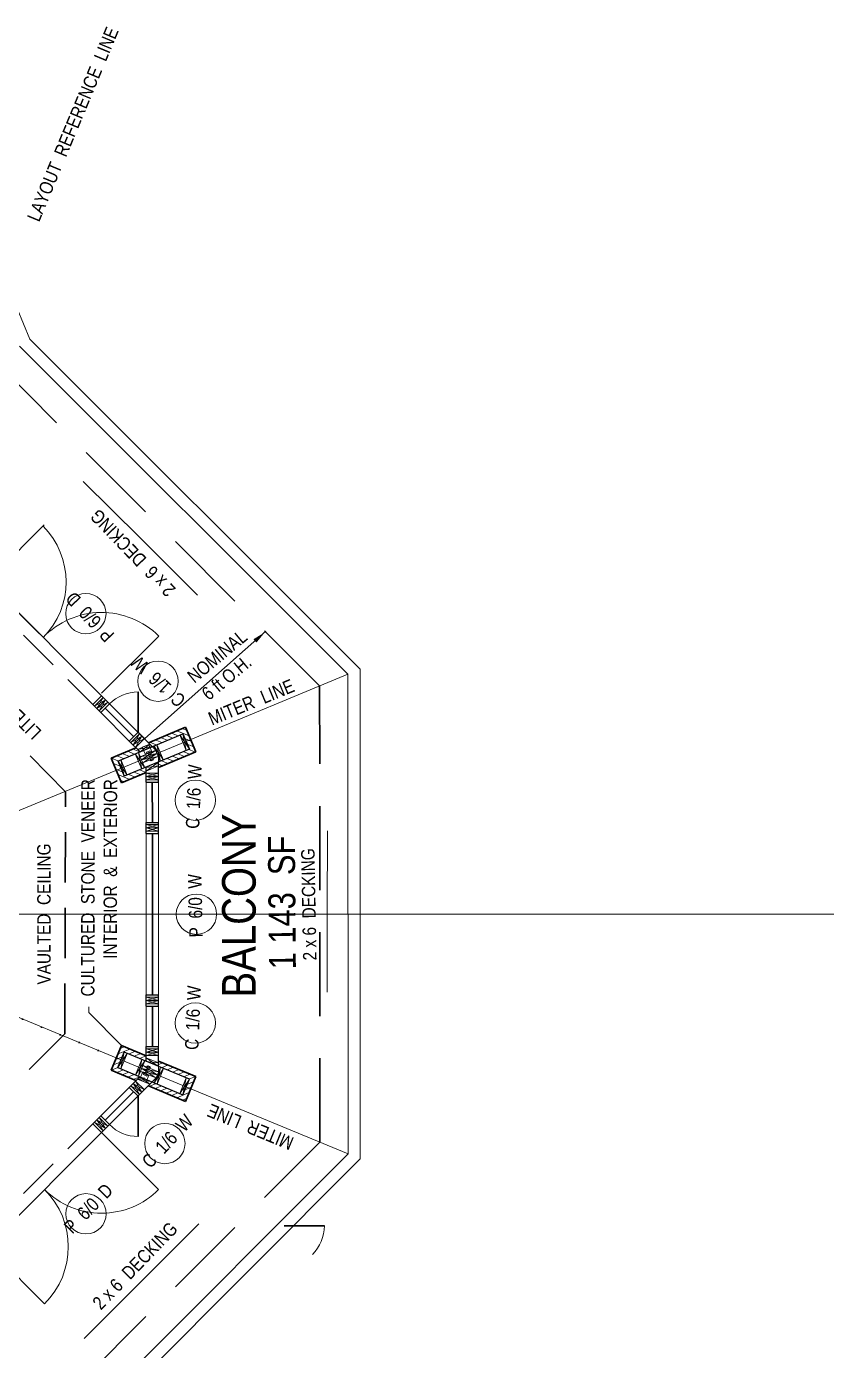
# Model space of a CAD drawing. Header units: inches. Extents: x -10188 to 9179, y -281 to 6710.
# Drawn here: x 4641 to 4998, y 1843 to 2433 of the extents above; entities that cross this region are included whole.
import ezdxf

# ---------------------------------------------------------------- set-up
doc = ezdxf.new("R2010")
doc.units = ezdxf.units.IN
doc.header["$MEASUREMENT"] = 0
for name, pattern in [('ACAD_ISO07W100', [3, 0, -3]), ('CENTER', [2, 1.25, -0.25, 0.25, -0.25]), ('HIDDEN', [0.375, 0.25, -0.125])]:
    doc.linetypes.add(name, pattern=pattern)
for name, color, linetype, lineweight in [('BALCONY', 7, 'Continuous', 9), ('DOORS', 7, 'Continuous', 30), ('FOUNDATION', 7, 'HIDDEN', 20), ('GRID', 1, 'CENTER', 20), ('LITE COVE', 7, 'HIDDEN', 30), ('MASONRY', 16, 'HIDDEN', 30), ('ROOF BEAMS', 3, 'HIDDEN', 30), ('ROOFLINE', 7, 'HIDDEN', 30), ('WALL FRAMING', 7, 'Continuous', 30), ('WINDOWS', 5, 'Continuous', 30)]:
    doc.layers.add(name, color=color, linetype=linetype, lineweight=lineweight)
for name, color, linetype in [('C-BLDG', 84, 'Continuous'), ('SOUTH_ELEVATION', 7, 'Continuous'), ('TEXT', 250, 'Continuous'), ('WALLS', 5, 'Continuous')]:
    doc.layers.add(name, color=color, linetype=linetype)
doc.styles.add('ARCHENTLTD', font='technical.ttf', dxfattribs={"height": 0.1875})
doc.dimstyles.new('ARCHENTLTD', dxfattribs={"dimscale": 0.05, "dimtxt": 0.1875, "dimasz": 3, "dimexe": 9, "dimexo": 1, "dimgap": 2.5, "dimtad": 0, "dimdec": 1, "dimzin": 1, "dimdsep": 46, "dimlunit": 4, "dimtxsty": 'ARCHENTLTD', "dimblk": 'ARCHTICK', "dimcen": 6, "dimclrd": 256, "dimclre": 256, "dimclrt": 256, "dimaunit": 1, "dimadec": 0, "dimazin": 0, "dimtfac": 1, "dimtdec": 1, "dimtofl": 0, "dimtmove": 1, "dimatfit": 3, "dimldrblk": 'ARCHTICK', "dimfxl": 1, "dimfrac": 2, "dimtolj": 1, "dimtzin": 0, "dimlwd": 9, "dimlwe": 9, "dimarcsym": 0})
pattern_1 = [(202.5, (8182.753, -11331.2463), (0.71753144, -1.73227412), [])]
pattern_2 = [(157.511455, (8180.0804, 15406.5515), (0.7171851, 1.73241754), [])]

# ---------------------------------------------------------------- blocks, each defined once
blk = doc.blocks.new('_ArchTick')
at = {"color": 0, "linetype": 'ByBlock', "const_width": 0.15}
blk.add_lwpolyline([(-0.5, -0.5), (0.5, 0.5)], dxfattribs=at)

msp = doc.modelspace()

# ---------------------------------------------------------------- hatches: boundary and pattern name
at = {"layer": 'MASONRY', "lineweight": 9, "ltscale": 75}
h = msp.add_hatch(dxfattribs=at)
h.set_pattern_fill('ANSI31', color=256, scale=15, angle=157.5, style=0)
h.set_pattern_definition(pattern_2)
h.paths.add_polyline_path([(4696.98, 2112.1), (4695.26, 2113.82), (4711.89, 2120.83), (4716.51, 2109.75), (4699.84, 2102.81), (4699.84, 2105.24), (4713.56, 2110.96), (4710.68, 2117.88)])
h = msp.add_hatch(dxfattribs=at)
h.set_pattern_fill('ANSI31', color=256, scale=15, angle=157.5, style=0)
h.set_pattern_definition(pattern_2)
h.paths.add_polyline_path([(4681.62, 2105.7), (4683.05, 2102.29), (4680.97, 2101.43), (4678.69, 2106.91), (4689.74, 2111.56), (4691.45, 2109.85)])
h.paths.add_polyline_path([(4683.27, 2095.91), (4680.97, 2101.43), (4683.05, 2102.29), (4684.48, 2098.85), (4694.34, 2102.95), (4694.34, 2100.52)])
h = msp.add_hatch(dxfattribs=at)
h.set_pattern_fill('ANSI31', color=256, scale=15, angle=157.5, style=0)
h.set_pattern_definition(pattern_1)
h.paths.add_polyline_path([(4689.75, 1963.04), (4691.47, 1964.76), (4681.64, 1968.9), (4683.06, 1972.32), (4680.98, 1973.18), (4678.7, 1967.7)])
h.paths.add_polyline_path([(4694.35, 1971.65), (4694.35, 1974.09), (4683.28, 1978.7), (4680.98, 1973.18), (4683.06, 1972.32), (4684.49, 1975.76)])
h = msp.add_hatch(dxfattribs=at)
h.set_pattern_fill('ANSI31', color=256, scale=15, angle=157.5, style=0)
h.set_pattern_definition(pattern_1)
h.paths.add_polyline_path([(4696.99, 1962.51), (4695.28, 1960.79), (4711.91, 1953.78), (4716.52, 1964.86), (4699.85, 1971.8), (4699.85, 1969.36), (4713.58, 1963.65), (4710.7, 1956.73)])
at = {"layer": 'WALL FRAMING', "lineweight": 9, "ltscale": 150}
for points in [[(4694.92, 2111.12, -1), (4694.29, 2111.12, -1)], [(4693.61, 1964.21, 1), (4692.99, 1964.21, 1)]]:
    msp.add_hatch(color=256, dxfattribs=at).paths.add_polyline_path(points)

# ---------------------------------------------------------------- linework, layer by layer
at = {"layer": 'BALCONY', "color": 3, "linetype": 'ByBlock', "lineweight": 20, "ltscale": 50}
for p, q in [((4642.35, 2293.97), (4592.62, 2413.79)), ((4789.76, 2146.7), (4642.35, 2293.97)), ((4789.87, 1928.14), (4789.76, 2146.7)), ((4789.87, 1928.14), (4642.81, 1780.94))]:
    msp.add_line(p, q, dxfattribs=at)
at = {"layer": 'BALCONY', "lineweight": 20, "ltscale": 50}
for p, q in [((4784.27, 2144.42), (4637.69, 2290.85)), ((4784.37, 1930.41), (4784.27, 2144.42)), ((4784.37, 1930.41), (4638.15, 1784.05))]:
    msp.add_line(p, q, dxfattribs=at)
at = {"layer": 'C-BLDG', "color": 7, "linetype": 'Continuous', "lineweight": 20, "ltscale": 25}
for centre, start, end in [((4690.66, 2118.49), 90.00599, 135.00599), ((4690.65, 1956.14), 225.00599, 270.00599), ((4755.83, 1898.21), 315.00599, 0.00599)]:
    msp.add_arc(centre, 18, start, end, dxfattribs=at)
at = {"layer": 'DOORS', "lineweight": 20, "ltscale": 75}
for p, q in [((4623.48, 2185.66), (4674.38, 2134.73)), ((4623.5, 1888.95), (4674.39, 1939.88))]:
    msp.add_line(p, q, dxfattribs=at)
at = {"layer": 'DOORS', "ltscale": 75}
for p, q in [((4674.39, 2135.9), (4699.88, 2161.42)), ((4699.84, 1914.46), (4674.39, 1939.88)), ((4623.5, 1888.95), (4648.99, 1863.48))]:
    msp.add_line(p, q, dxfattribs=at)
at = {"layer": 'DOORS', "color": 7, "linetype": 'Continuous', "lineweight": 20, "ltscale": 7.5}
for centre in [(4667.39, 2171.44), (4699.6, 2141.28), (4716.21, 2088.18), (4716.72, 2037.31), (4716.21, 1988.78), (4702.64, 1934.99), (4667.42, 1903.63)]:
    msp.add_circle(centre, 9, dxfattribs=at)
at = {"layer": 'DOORS', "lineweight": 9, "ltscale": 75}
for centre, radius, start, end in [((4623.44, 2185.62), 35.12, 315.028, 45.028), ((4674.39, 2135.9), 36.07, 45.028, 136.35722), ((4674.4, 1939.87), 35.97, 225.01838, 315.02786), ((4623.5, 1888.95), 36.03, 315.028, 45.028)]:
    msp.add_arc(centre, radius, start, end, dxfattribs=at)
at = {"layer": 'FOUNDATION', "color": 7, "linetype": 'Continuous', "lineweight": 9, "ltscale": 25}
for p, q in [((4784.27, 2144.42), (4714.18, 2115.34)), ((4784.37, 1930.41), (4714.25, 1959.42))]:
    msp.add_line(p, q, dxfattribs=at)
msp.add_solid([(4742.15, 2160.01), (4747.34, 2163.17), (4743.45, 2158.49)], dxfattribs=at)
at = {"layer": 'GRID', "ltscale": 50}
for p, q in [((4699.78, 2109.37), (4597.96, 2211.1)), ((4699.85, 1965.37), (4699.78, 2109.37)), ((4699.85, 1965.37), (4598.08, 1863.5))]:
    msp.add_line(p, q, dxfattribs=at)
at = {"layer": 'GRID', "color": 2, "lineweight": 9, "ltscale": 75}
for p, q in [((4352.2, 1965.2), (4714.18, 2115.34)), ((4714.25, 1959.42), (4352.13, 2109.2))]:
    msp.add_line(p, q, dxfattribs=at)
at = {"layer": 'LITE COVE', "ltscale": 90}
for p, q in [((4658.32, 2091.97), (4568.45, 2182.54)), ((4658, 1983.92), (4658.32, 2091.97)), ((4658, 1983.92), (4568.32, 1894.16))]:
    msp.add_line(p, q, dxfattribs=at)
at = {"layer": 'LITE COVE', "color": 7, "linetype": 'ACAD_ISO07W100', "lineweight": 30, "ltscale": 3}
msp.add_line((4563.49, 2021.76), (4694.32, 1967.61), dxfattribs=at)
at = {"layer": 'MASONRY', "linetype": 'Continuous', "lineweight": 30, "ltscale": 1.5}
for p, q in [((4695.26, 2113.82), (4711.89, 2120.83)), ((4711.89, 2120.83), (4716.51, 2109.75)), ((4678.69, 2106.91), (4689.74, 2111.56)), ((4716.51, 2109.75), (4699.84, 2102.81)), ((4678.69, 2106.91), (4683.27, 2095.91)), ((4678.7, 1967.7), (4683.28, 1978.7)), ((4678.7, 1967.7), (4689.75, 1963.04)), ((4716.52, 1964.86), (4699.85, 1971.8)), ((4711.91, 1953.78), (4716.52, 1964.86)), ((4695.28, 1960.79), (4711.91, 1953.78))]:
    msp.add_line(p, q, dxfattribs=at)
at = {"layer": 'MASONRY', "linetype": 'Continuous', "ltscale": 1.5}
for p, q in [((4694.34, 2100.52), (4683.27, 2095.91)), ((4694.35, 1974.09), (4683.28, 1978.7))]:
    msp.add_line(p, q, dxfattribs=at)
at = {"layer": 'ROOF BEAMS', "lineweight": 20, "ltscale": 75}
for p, q in [((4619.59, 2181.77), (4670.49, 2130.84)), ((4619.61, 1892.83), (4670.5, 1943.77))]:
    msp.add_line(p, q, dxfattribs=at)
at = {"layer": 'ROOFLINE', "linetype": 'HIDDEN', "ltscale": 150}
for p, q in [((4627.79, 2283.18), (4771.68, 2139.19)), ((4771.82, 1935.6), (4771.72, 2139.21)), ((4627.87, 1791.45), (4771.87, 1935.58))]:
    msp.add_line(p, q, dxfattribs=at)
at = {"layer": 'SOUTH_ELEVATION', "color": 6, "lineweight": 9, "ltscale": 25}
msp.add_line((-2038.39, 2037.34), (9178.82, 2037.34), dxfattribs=at)
at = {"layer": 'WALL FRAMING', "lineweight": 20, "ltscale": 50}
for p, q in [((4671.21, 2130.15), (4675.1, 2134.04)), ((4672.27, 2129.09), (4676.16, 2132.98)), ((4673.33, 2128.03), (4677.22, 2131.92)), ((4687.48, 2113.89), (4691.37, 2117.78)), ((4688.54, 2112.83), (4692.43, 2116.72)), ((4689.6, 2111.77), (4693.49, 2115.66)), ((4694.29, 2100.31), (4699.78, 2100.31)), ((4694.29, 2098.81), (4699.78, 2098.81)), ((4694.29, 2097.31), (4699.79, 2097.31)), ((4694.3, 2077.31), (4699.8, 2077.31)), ((4694.3, 2075.81), (4699.79, 2075.81)), ((4694.3, 2074.31), (4699.79, 2074.31)), ((4694.34, 2000.31), (4699.82, 2000.31)), ((4694.34, 1998.81), (4699.82, 1998.81)), ((4694.34, 1997.31), (4699.82, 1997.31)), ((4694.35, 1977.31), (4699.83, 1977.31)), ((4694.35, 1975.81), (4699.83, 1975.81)), ((4694.35, 1974.31), (4699.83, 1974.31)), ((4688.52, 1961.81), (4692.42, 1957.91)), ((4689.58, 1962.87), (4693.48, 1958.97)), ((4687.46, 1960.75), (4691.36, 1956.85)), ((4671.2, 1944.48), (4675.1, 1940.58)), ((4672.26, 1945.54), (4676.16, 1941.64)), ((4673.32, 1946.6), (4677.22, 1942.7))]:
    msp.add_line(p, q, dxfattribs=at)
at = {"layer": 'WALL FRAMING', "lineweight": 9, "ltscale": 150}
for p, q in [((4671.21, 2130.15), (4676.16, 2132.98)), ((4672.27, 2129.09), (4675.1, 2134.04)), ((4676.16, 2132.98), (4673.33, 2128.03)), ((4677.22, 2131.92), (4672.27, 2129.09)), ((4692.43, 2116.72), (4687.48, 2113.89)), ((4688.54, 2112.83), (4691.36, 2117.78)), ((4693.49, 2115.66), (4688.54, 2112.83)), ((4689.6, 2111.77), (4692.43, 2116.72)), ((4709.3, 2117.29), (4713.56, 2110.96)), ((4712.18, 2110.38), (4710.68, 2117.88)), ((4697.03, 2112.09), (4690.47, 2110.87)), ((4690.85, 2109.46), (4692.3, 2102.07)), ((4691.55, 2109.78), (4695.97, 2113.21)), ((4698.55, 2110.48), (4692.24, 2106.24)), ((4692.58, 2111.86), (4695.47, 2113.06)), ((4692.58, 2111.86), (4693.98, 2108.64)), ((4693.9, 2108.82), (4696.77, 2110.06)), ((4694.4, 2109.58), (4695.87, 2110.22)), ((4694.6, 2109.11), (4694.4, 2109.58)), ((4695.47, 2113.06), (4696.86, 2109.84)), ((4695.67, 2109.59), (4697.22, 2106.02)), ((4696.07, 2109.75), (4695.87, 2110.22)), ((4697.73, 2112.43), (4701.99, 2106.11)), ((4699.12, 2112.97), (4700.62, 2105.48)), ((4681.62, 2105.7), (4685.86, 2099.43)), ((4684.48, 2098.85), (4683.01, 2106.28)), ((4689.44, 2108.93), (4693.68, 2102.65)), ((4699.12, 2109.1), (4691.62, 2107.6)), ((4699.7, 2107.71), (4692.19, 2106.23)), ((4692.77, 2104.83), (4699.12, 2109.1)), ((4699.86, 2105.1), (4694.36, 2101.18)), ((4699.86, 2103.48), (4694.36, 2102.81)), ((4694.99, 2109.29), (4696.53, 2105.72)), ((4695.93, 2106.15), (4696.13, 2105.69)), ((4696.53, 2105.72), (4697.22, 2106.02)), ((4697.32, 2106.72), (4697.52, 2106.27)), ((4694.29, 2098.81), (4699.78, 2100.31)), ((4694.29, 2100.31), (4699.78, 2098.81)), ((4699.79, 2097.31), (4694.29, 2098.81)), ((4699.78, 2098.81), (4694.29, 2097.31)), ((4699.8, 2075.81), (4694.3, 2077.31)), ((4694.3, 2075.81), (4699.8, 2077.31)), ((4694.3, 2074.31), (4699.8, 2075.81)), ((4699.79, 2074.31), (4694.3, 2075.81)), ((4699.82, 1998.81), (4694.34, 2000.31)), ((4694.34, 1998.81), (4699.82, 2000.31)), ((4694.34, 1997.31), (4699.82, 1998.81)), ((4699.82, 1997.31), (4694.34, 1998.81)), ((4681.71, 1968.87), (4685.88, 1975.18)), ((4683.02, 1968.33), (4684.49, 1975.76)), ((4694.35, 1975.81), (4699.83, 1977.31)), ((4694.35, 1977.31), (4699.83, 1975.81)), ((4699.83, 1974.31), (4694.35, 1975.81)), ((4699.83, 1975.81), (4694.35, 1974.31)), ((4689.48, 1965.64), (4693.71, 1971.92)), ((4690.88, 1965.11), (4692.32, 1972.5)), ((4699.82, 1967.01), (4692.32, 1968.49)), ((4698.67, 1964.24), (4692.32, 1968.49)), ((4692.89, 1969.87), (4699.25, 1965.62)), ((4693.67, 1966.01), (4695.2, 1969.59)), ((4699.85, 1969.36), (4694.35, 1973.27)), ((4699.85, 1970.99), (4694.35, 1971.65)), ((4694.36, 1965.72), (4695.89, 1969.3)), ((4694.61, 1969.16), (4694.81, 1969.62)), ((4695.2, 1969.59), (4695.89, 1969.3)), ((4696, 1968.59), (4696.19, 1969.05)), ((4697.79, 1962.12), (4702.05, 1968.45)), ((4699.19, 1961.59), (4700.67, 1969.07)), ((4691.35, 1956.86), (4688.52, 1961.81)), ((4688.52, 1961.81), (4693.48, 1958.97)), ((4692.42, 1957.91), (4689.58, 1962.87)), ((4697, 1962.52), (4690.44, 1963.73)), ((4691.27, 1963.44), (4692.66, 1966.67)), ((4691.27, 1963.44), (4694.16, 1962.25)), ((4691.52, 1964.81), (4695.95, 1961.4)), ((4699.25, 1965.62), (4691.74, 1967.1)), ((4692.58, 1966.48), (4695.45, 1965.25)), ((4693.28, 1966.2), (4693.08, 1965.72)), ((4693.08, 1965.72), (4694.55, 1965.09)), ((4694.16, 1962.25), (4695.54, 1965.47)), ((4694.76, 1965.56), (4694.55, 1965.09)), ((4709.32, 1957.32), (4713.58, 1963.65)), ((4712.19, 1964.23), (4710.7, 1956.73)), ((4687.46, 1960.75), (4692.42, 1957.91)), ((4671.2, 1944.48), (4676.16, 1941.64)), ((4675.1, 1940.59), (4672.26, 1945.54)), ((4672.26, 1945.54), (4677.22, 1942.71)), ((4676.16, 1941.64), (4673.32, 1946.6))]:
    msp.add_line(p, q, dxfattribs=at)
at = {"layer": 'WALL FRAMING', "lineweight": 20, "ltscale": 1.5}
for p, q in [((4709.3, 2117.3), (4712.18, 2110.38)), ((4690.47, 2110.87), (4695.97, 2113.21)), ((4690.82, 2109.51), (4693.68, 2102.65)), ((4697.73, 2112.44), (4700.61, 2105.53)), ((4699.11, 2113.02), (4701.99, 2106.11)), ((4683.01, 2106.28), (4685.86, 2099.43)), ((4689.44, 2108.93), (4692.3, 2102.07)), ((4699.86, 2103.48), (4694.36, 2101.18)), ((4683.02, 1968.33), (4685.88, 1975.18)), ((4689.48, 1965.64), (4692.32, 1972.5)), ((4690.86, 1965.06), (4693.71, 1971.92)), ((4699.85, 1970.99), (4694.35, 1973.27)), ((4697.79, 1962.11), (4700.66, 1969.03)), ((4699.17, 1961.53), (4702.05, 1968.45)), ((4690.44, 1963.73), (4695.95, 1961.4)), ((4709.32, 1957.31), (4712.19, 1964.23))]:
    msp.add_line(p, q, dxfattribs=at)
at = {"layer": 'WALL FRAMING', "lineweight": 20, "ltscale": 150}
for p, q in [((4698.55, 2110.48), (4691.62, 2107.6)), ((4699.12, 2109.1), (4692.2, 2106.22)), ((4699.7, 2107.71), (4692.77, 2104.83)), ((4696.13, 2105.69), (4697.52, 2106.27)), ((4699.25, 1965.62), (4692.32, 1968.49)), ((4699.82, 1967.01), (4692.89, 1969.87)), ((4694.81, 1969.62), (4696.19, 1969.05)), ((4698.67, 1964.24), (4691.74, 1967.1))]:
    msp.add_line(p, q, dxfattribs=at)
at = {"layer": 'WALLS', "ltscale": 75}
msp.add_line((4648.84, 2211.05), (4623.45, 2185.63), dxfattribs=at)
at = {"layer": 'WALLS', "color": 4, "ltscale": 50}
for p, q in [((4670.5, 2130.85), (4674.39, 2134.75)), ((4674.04, 2127.32), (4670.5, 2130.85)), ((4674.04, 2127.32), (4677.93, 2131.21)), ((4686.77, 2114.6), (4690.66, 2118.49)), ((4691.56, 2109.82), (4686.77, 2114.6)), ((4694.29, 2096.31), (4694.29, 2102.93)), ((4694.29, 2096.31), (4699.79, 2096.31)), ((4694.3, 2078.31), (4699.8, 2078.31)), ((4694.3, 2073.31), (4694.3, 2078.31)), ((4694.3, 2073.31), (4699.79, 2073.31)), ((4694.34, 2001.31), (4699.82, 2001.31)), ((4694.34, 1996.31), (4694.34, 2001.31)), ((4694.34, 1996.31), (4699.82, 1996.31)), ((4694.35, 1978.31), (4699.83, 1978.31)), ((4694.35, 1971.65), (4694.35, 1978.31)), ((4691.52, 1964.81), (4686.75, 1960.04)), ((4686.75, 1960.04), (4690.65, 1956.14)), ((4674.03, 1947.31), (4670.5, 1943.77)), ((4674.03, 1947.31), (4677.93, 1943.41)), ((4670.5, 1943.77), (4674.4, 1939.87))]:
    msp.add_line(p, q, dxfattribs=at)
at = {"layer": 'WALLS', "color": 4, "ltscale": 75}
for p, q in [((4677.92, 2131.21), (4674.39, 2134.74)), ((4697.03, 2112.12), (4690.66, 2118.49)), ((4699.79, 2096.31), (4699.78, 2105.22)), ((4699.8, 2073.31), (4699.8, 2078.31)), ((4699.84, 1996.31), (4699.84, 2001.31)), ((4699.85, 1969.36), (4699.85, 1978.31)), ((4690.64, 1956.15), (4696.99, 1962.51)), ((4674.39, 1939.88), (4677.92, 1943.42))]:
    msp.add_line(p, q, dxfattribs=at)
at = {"layer": 'WALLS', "color": 4, "lineweight": 9, "ltscale": 50}
msp.add_line((4686.77, 2114.6), (4674.04, 2127.32), dxfattribs=at)
at = {"layer": 'WALLS', "color": 7, "ltscale": 1.5}
for p, q in [((4681.65, 2105.64), (4710.68, 2117.88)), ((4710.68, 2117.88), (4713.56, 2110.96)), ((4713.56, 2110.96), (4684.48, 2098.85)), ((4681.62, 2105.7), (4684.48, 2098.85)), ((4681.64, 1968.9), (4684.49, 1975.76)), ((4713.58, 1963.65), (4684.49, 1975.76)), ((4681.66, 1968.96), (4710.7, 1956.73)), ((4710.7, 1956.73), (4713.58, 1963.65))]:
    msp.add_line(p, q, dxfattribs=at)
at = {"layer": 'WALLS', "color": 4, "lineweight": 20, "ltscale": 50}
for p, q in [((4694.3, 2078.31), (4694.29, 2096.31)), ((4694.34, 2001.31), (4694.3, 2073.31)), ((4694.35, 1978.31), (4694.34, 1996.31)), ((4686.75, 1960.04), (4674.03, 1947.31))]:
    msp.add_line(p, q, dxfattribs=at)
at = {"layer": 'WALLS', "color": 4, "lineweight": 20, "ltscale": 75}
for p, q in [((4699.8, 2078.31), (4699.79, 2096.31)), ((4699.84, 2001.31), (4699.8, 2073.31)), ((4699.85, 1978.31), (4699.84, 1996.31))]:
    msp.add_line(p, q, dxfattribs=at)
at = {"layer": 'WINDOWS', "ltscale": 75}
for p, q in [((4690.66, 2118.49), (4690.66, 2136.49)), ((4688.72, 2116.54), (4675.98, 2129.27)), ((4697.05, 2078.31), (4697.04, 2096.31)), ((4697.08, 2001.31), (4697.05, 2073.31)), ((4697.09, 1978.31), (4697.08, 1996.31)), ((4675.98, 1945.36), (4688.7, 1958.09)), ((4690.66, 1938.14), (4690.65, 1956.14)), ((4773.83, 1898.21), (4755.83, 1898.21))]:
    msp.add_line(p, q, dxfattribs=at)

# ---------------------------------------------------------------- texts
at = {"layer": 'DOORS', "color": 7, "linetype": 'Continuous', "lineweight": 30, "ltscale": 1.5, "char_height": 6, "style": 'ARCHENTLTD'}
for s, insert, attachment_point, rotation in [('LAYOUT  REFERENCE  LINE\\P{\\H1.999x;  }', (4676.61, 2433.86), 3, 67.40909), ('2 x 6  DECKING\\P{\\H1.999x;  }', (4703.54, 2178.4), 1, 133.96861), ('P  6/0  D\\P{\\H1.999x;  }', (4676.11, 2158.17), 1, 133.14251), ('NOMINAL\\P6 ft O.H.\\P{\\H1.999x;  }', (4712.02, 2144.71), 1, 39.70056), ('C  1/6  W\\P{\\H1.999x;  }', (4708.36, 2129.13), 1, 137.32139), ('MITER  LINE\\P{\\H1.999x;  }', (4721.34, 2126.99), 1, 22.48179), ('C  1/6  W\\P{\\H1.999x;  }', (4713.11, 2104.2), 3, 87.68833), ('CULTURED  STONE  VENEER\\PINTERIOR  &  EXTERIOR\\P{\\H1.999x;  }', (4665.36, 2097.58), 3, 89.90909), ('2 x 6  DECKING\\P{\\H1.999x;  }', (4763.43, 2066.68), 3, 91.03139), ('P  6/0  W\\P{\\H1.999x;  }', (4712.93, 2055.15), 3, 91.34861), ('C  1/6  W\\P{\\H1.999x;  }', (4712.74, 2005.53), 3, 87.68833), ('MITER  LINE\\P{\\H1.999x;  }', (4720.97, 1947.36), 3, 157.52506), ('C  1/6  W\\P{\\H1.999x;  }', (4711.37, 1948.55), 3, 47.02405), ('P  6/0  D\\P{\\H1.999x;  }', (4675.68, 1917.7), 3, 45.87921), ('2 x 6  DECKING\\P{\\H1.999x;  }', (4704.52, 1900.56), 3, 46.03139)]:
    msp.add_mtext(s, dxfattribs=dict(at, insert=insert, attachment_point=attachment_point, rotation=rotation))
at = {"layer": 'TEXT', "color": 7, "linetype": 'Continuous', "lineweight": 9, "insert": (4589.99, 2167.93), "char_height": 6, "attachment_point": 3, "rotation": 135.30597, "style": 'ARCHENTLTD'}
msp.add_mtext('LITE  COVE @ 7\'- 2 1/2"\\P\\P  ', dxfattribs=at)
at = {"layer": 'TEXT', "linetype": 'Continuous', "width": 271, "attachment_point": 1, "style": 'ARCHENTLTD'}
for s, insert, char_height, rotation in [('   \\P  BALCONY', (4703.17, 1990.56), 15, 90), ('1 143  SF', (4749.11, 2012.67), 12, 90.4625)]:
    msp.add_mtext(s, dxfattribs=dict(at, insert=insert, char_height=char_height, rotation=rotation))
at = {"layer": 'TEXT', "color": 7, "linetype": 'Continuous', "lineweight": 30, "ltscale": 1.5, "insert": (4668.7, 2037.41), "char_height": 6, "attachment_point": 5, "rotation": 90.01917, "style": 'ARCHENTLTD'}
msp.add_mtext('VAULTED  CEILING\\P\\P\\P\\P  ', dxfattribs=at)

# ---------------------------------------------------------------- leaders
at = {"layer": 'FOUNDATION', "color": 7, "linetype": 'Continuous', "lineweight": 9, "ltscale": 25}
for points in [[(4666.22, 2230.48), (4691.56, 2205.21)], [(4717.17, 2179.64), (4691.56, 2205.21)], [(4693.64, 2115.79), (4747.77, 2163.6)], [(4775.16, 2074.57), (4775.13, 2038.38)], [(4775.08, 2002.6), (4775.13, 2038.38)], [(4717.86, 1899.08), (4692.25, 1873.51)], [(4666.64, 1847.94), (4692.25, 1873.51)]]:
    msp.add_leader(points, dimstyle='ARCHENTLTD', override={"dimgap": 1, "dimtad": 0}, dxfattribs=at)
at = {"layer": 'TEXT', "color": 7, "linetype": 'Continuous', "lineweight": 9, "ltscale": 25}
msp.add_leader([(4683.28, 1978.7), (4668.7, 1993.43), (4668.72, 1995.93)], dimstyle='ARCHENTLTD', override={"dimgap": 1, "dimtad": 0}, dxfattribs=at)

doc.saveas('drawing.dxf')
